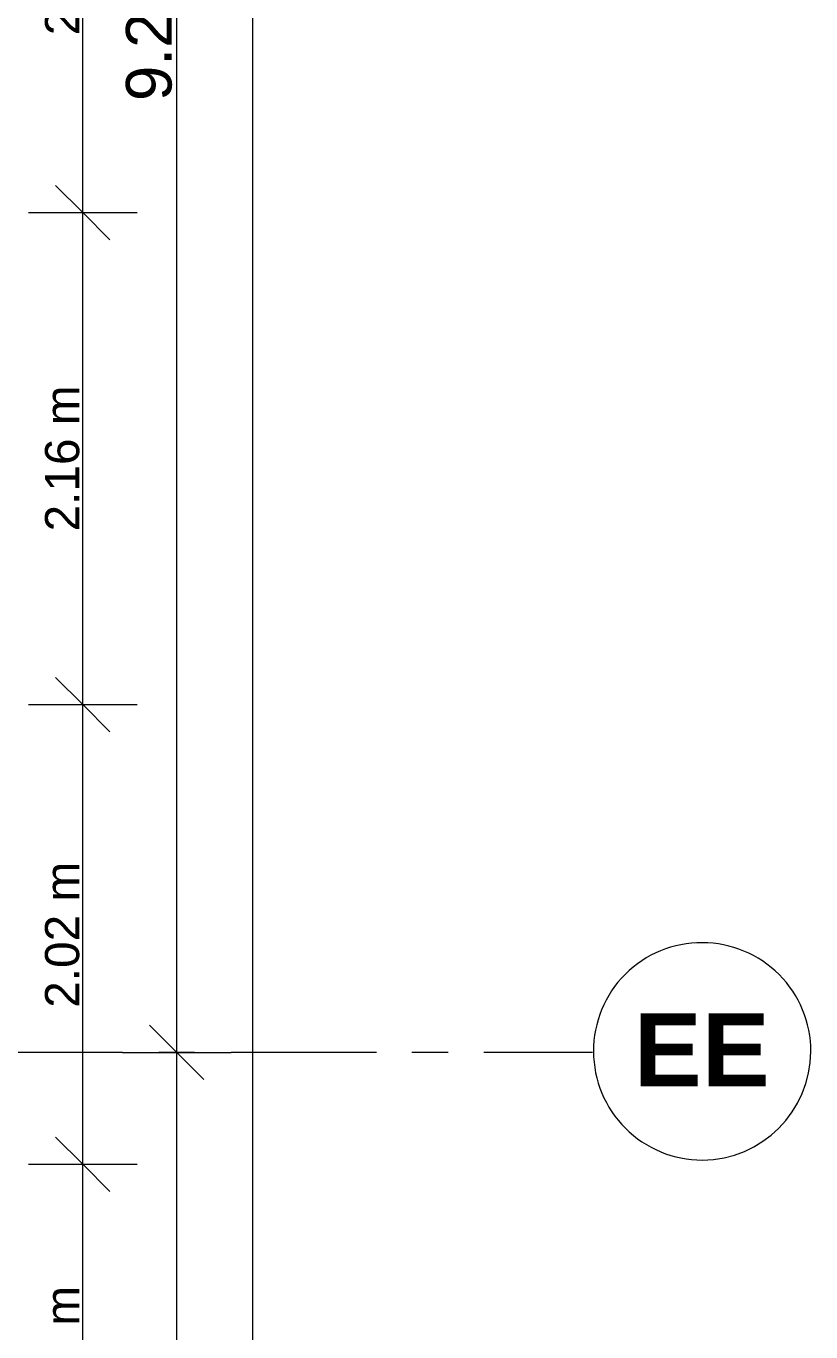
# Model space of a CAD drawing. Header units: metres. Extents: x -2 to 237, y -8 to 52.
# Drawn here: x 59.78 to 63.22, y 14.01 to 19.74 of the extents above; entities that cross this region are included whole.
import ezdxf

# ---------------------------------------------------------------- set-up
doc = ezdxf.new("R2010")
doc.units = ezdxf.units.M
doc.layers.add('HVAC - Ductos', color=5, linetype='Continuous', lineweight=0)
doc.layers.add('PDF3_Text', color=7, linetype='Continuous', lineweight=0)
doc.layers.add('PDF3_Geometry', color=7, linetype='Continuous', lineweight=0, true_color=0xaaaaaa)
doc.styles.add('PDF Helvetica', font='')
doc.styles.add('PDF Helvetica Bold', font='')
doc.styles.get('PDF Helvetica').set_extended_font_data('Helvetica')
doc.styles.get('PDF Helvetica Bold').set_extended_font_data('Helvetica', bold=True)

msp = doc.modelspace()

# ---------------------------------------------------------------- linework, layer by layer
at = {"layer": 'HVAC - Ductos', "color": 252, "lineweight": 0, "true_color": 0x939598}
for points in [[(60.0287, 10.4051), (60.0287, 11.6885), (60.0287, 13.0405), (60.0287, 14.7502), (60.0287, 16.7669), (60.0287, 18.9256), (60.0287, 21.121), (60.0287, 23.2111), (60.0287, 25.819), (60.0287, 28.019), (60.0287, 30.2145), (60.0287, 32.2129), (60.0287, 34.9629), (60.0287, 36.9658), (60.0287, 39.3492), (60.0287, 40.2154), (60.0287, 41.5996), (60.0287, 45.0418), (60.0287, 47.6818)], [(60.4412, 10.4051), (60.4412, 15.2405), (60.4412, 24.444), (60.4412, 33.6429), (60.4412, 42.8417), (60.4412, 47.6818)], [(60.7758, 10.4051), (60.7758, 47.6818)], [(59.9095, 19.0448), (60.0287, 18.9256), (60.1479, 18.8065)], [(59.7904, 18.9256), (60.0287, 18.9256), (60.267, 18.9256)], [(59.9095, 16.886), (60.0287, 16.7669), (60.1479, 16.6477)], [(59.7904, 16.7669), (60.0287, 16.7669), (60.267, 16.7669)], [(60.3221, 15.3597), (60.4412, 15.2405), (60.5604, 15.1214)], [(60.2029, 15.2405), (60.4412, 15.2405), (60.6796, 15.2405)], [(59.9095, 14.8693), (60.0287, 14.7502), (60.1479, 14.631)], [(59.7904, 14.7502), (60.0287, 14.7502), (60.267, 14.7502)]]:
    msp.add_lwpolyline(points, dxfattribs=at)
at = {"layer": 'PDF3_Geometry', "lineweight": 0}
msp.add_lwpolyline([(62.747, 15.7219, 0.418136), (62.2698, 15.2451, 0.414508), (62.747, 14.7685, 0.411084), (63.2234, 15.2451, 0.414722)], format="xyb", close=True, dxfattribs=at)
for points in [[(60.2029, 15.2405), (59.7262, 15.2405)], [(61.317, 15.2405), (60.6796, 15.2405)], [(61.6328, 15.2405), (61.4722, 15.2405)], [(62.2651, 15.2405), (61.7887, 15.2405)]]:
    msp.add_lwpolyline(points, dxfattribs=at)
at = {"layer": 'PDF3_Geometry', "color": 252, "lineweight": 0, "true_color": 0x939598}
msp.add_lwpolyline([(60.5191, 15.2405), (60.3633, 15.2405)], dxfattribs=at)

# ---------------------------------------------------------------- texts
at = {"layer": 'PDF3_Text', "color": 252, "lineweight": 0, "true_color": 0x939598, "attachment_point": 4, "rotation": 90, "style": 'PDF Helvetica'}
for s, insert, char_height in [('2.20 m', (59.9394, 19.7037), 0.15008), ('9.20 m', (60.3199, 19.4148), 0.2001), ('2.16 m', (59.9394, 17.5265), 0.15008), ('2.02 m', (59.9394, 15.4364), 0.15008), ('1.71 m', (59.9394, 13.5754), 0.15008)]:
    msp.add_mtext(s, dxfattribs=dict(at, insert=insert, char_height=char_height))
at = {"layer": 'PDF3_Text', "color": 253, "lineweight": 0, "true_color": 0xaaaaaa, "insert": (62.4463, 15.2517), "char_height": 0.3202, "attachment_point": 4, "style": 'PDF Helvetica Bold'}
msp.add_mtext('EE', dxfattribs=at)

doc.saveas('drawing.dxf')
